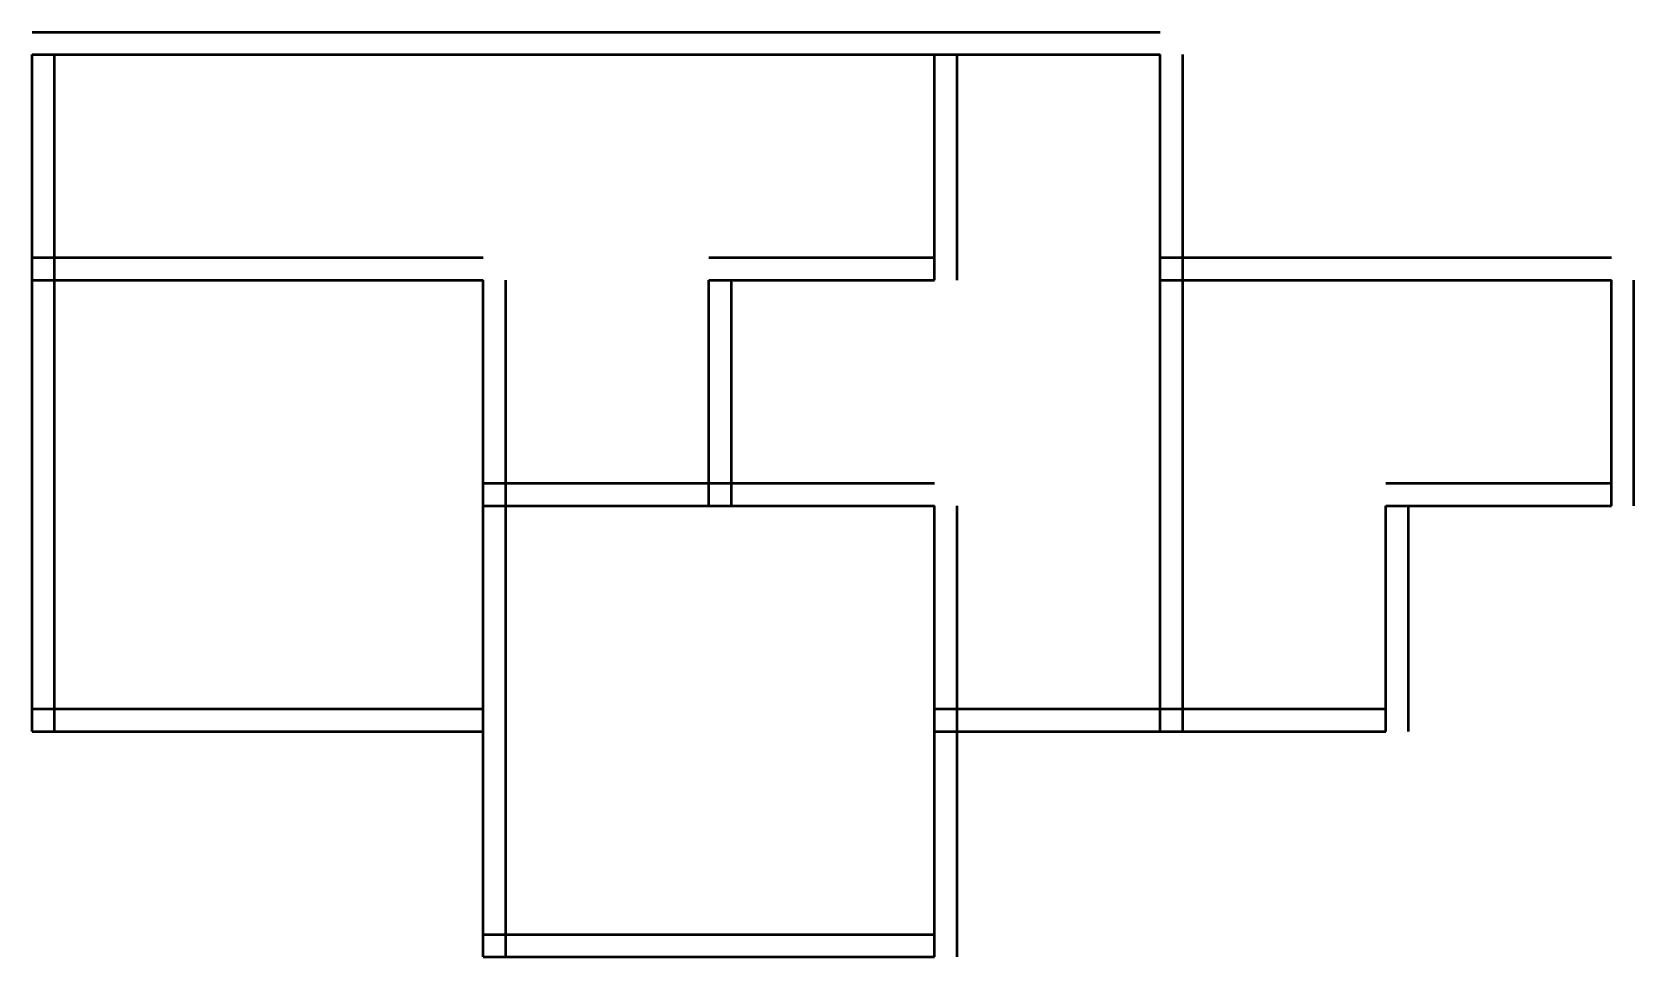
# Model space of a CAD drawing. Header units: metres. Extents: x 1000 to 8100, y 1000 to 5100.
import ezdxf

# ---------------------------------------------------------------- set-up
doc = ezdxf.new("R2010")
doc.units = ezdxf.units.M

msp = doc.modelspace()

# ---------------------------------------------------------------- linework, layer by layer
at = {"color": 7, "lineweight": 50}
for p, q in [((1000, 5100), (2000, 5100)), ((2000, 5100), (3000, 5100)), ((3000, 5100), (4000, 5100)), ((4000, 5100), (5000, 5100)), ((5000, 5100), (6000, 5100)), ((1000, 5000), (2000, 5000)), ((1000, 4000), (1000, 5000)), ((1100, 4000), (1100, 5000)), ((2000, 5000), (3000, 5000)), ((3000, 5000), (4000, 5000)), ((4000, 5000), (5000, 5000)), ((5000, 4000), (5000, 5000)), ((5000, 5000), (6000, 5000)), ((5000, 4000), (5000, 5000)), ((5100, 4000), (5100, 5000)), ((5100, 4000), (5100, 5000)), ((6000, 4000), (6000, 5000)), ((6100, 4000), (6100, 5000)), ((1000, 4100), (2000, 4100)), ((1000, 4100), (2000, 4100)), ((2000, 4100), (3000, 4100)), ((2000, 4100), (3000, 4100)), ((4000, 4100), (5000, 4100)), ((4000, 4100), (5000, 4100)), ((6000, 4100), (7000, 4100)), ((7000, 4100), (8000, 4100)), ((1000, 4000), (2000, 4000)), ((1000, 3000), (1000, 4000)), ((1000, 4000), (2000, 4000)), ((1100, 3000), (1100, 4000)), ((2000, 4000), (3000, 4000)), ((2000, 4000), (3000, 4000)), ((3000, 3000), (3000, 4000)), ((3000, 3000), (3000, 4000)), ((3100, 3000), (3100, 4000)), ((3100, 3000), (3100, 4000)), ((4000, 3000), (4000, 4000)), ((4000, 4000), (5000, 4000)), ((4000, 3000), (4000, 4000)), ((4000, 4000), (5000, 4000)), ((4100, 3000), (4100, 4000)), ((4100, 3000), (4100, 4000)), ((6000, 3000), (6000, 4000)), ((6000, 4000), (7000, 4000)), ((6000, 3000), (6000, 4000)), ((6100, 3000), (6100, 4000)), ((6100, 3000), (6100, 4000)), ((7000, 4000), (8000, 4000)), ((8000, 3000), (8000, 4000)), ((8100, 3000), (8100, 4000)), ((3000, 3100), (4000, 3100)), ((3000, 3100), (4000, 3100)), ((4000, 3100), (5000, 3100)), ((4000, 3100), (5000, 3100)), ((7000, 3100), (8000, 3100)), ((1000, 2000), (1000, 3000)), ((1100, 2000), (1100, 3000)), ((3000, 2000), (3000, 3000)), ((3000, 3000), (4000, 3000)), ((3000, 2000), (3000, 3000)), ((3000, 3000), (4000, 3000)), ((3100, 2000), (3100, 3000)), ((3100, 2000), (3100, 3000)), ((4000, 3000), (5000, 3000)), ((4000, 3000), (5000, 3000)), ((5000, 2000), (5000, 3000)), ((5000, 2000), (5000, 3000)), ((5100, 2000), (5100, 3000)), ((5100, 2000), (5100, 3000)), ((6000, 2000), (6000, 3000)), ((6000, 2000), (6000, 3000)), ((6100, 2000), (6100, 3000)), ((6100, 2000), (6100, 3000)), ((7000, 2000), (7000, 3000)), ((7000, 3000), (8000, 3000)), ((7100, 2000), (7100, 3000)), ((1000, 2100), (2000, 2100)), ((2000, 2100), (3000, 2100)), ((5000, 2100), (6000, 2100)), ((6000, 2100), (7000, 2100)), ((1000, 2000), (2000, 2000)), ((2000, 2000), (3000, 2000)), ((3000, 1000), (3000, 2000)), ((3100, 1000), (3100, 2000)), ((5000, 1000), (5000, 2000)), ((5000, 2000), (6000, 2000)), ((5100, 1000), (5100, 2000)), ((6000, 2000), (7000, 2000)), ((3000, 1100), (4000, 1100)), ((4000, 1100), (5000, 1100)), ((3000, 1000), (4000, 1000)), ((4000, 1000), (5000, 1000))]:
    msp.add_line(p, q, dxfattribs=at)

doc.saveas('drawing.dxf')
